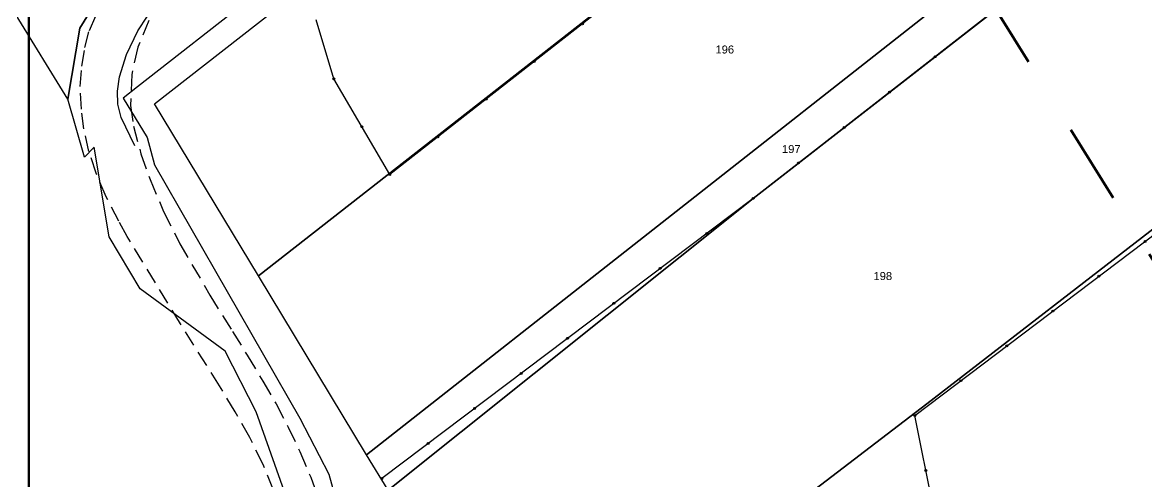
# Model space of a CAD drawing. Header units: metres. Extents: x 7542702 to 7555152, y 5804026 to 5815503.
# Drawn here: x 7544310.8 to 7544451.2, y 5807827.2 to 5807884.5 of the extents above; entities that cross this region are included whole.
import ezdxf

# ---------------------------------------------------------------- set-up
doc = ezdxf.new("R2010")
doc.units = ezdxf.units.M
for name, pattern in [('4001', [0]), ('4002', [2, 1, -1]), ('4003', [3, 2, -1])]:
    doc.linetypes.add(name, pattern=pattern)
doc.layers.add('!trafo', color=6, linetype='4002', lineweight=50)
for name, color, linetype in [('Drogi', 135, 'Continuous'), ('Dzialki', 165, 'Continuous'), ('Ogrodzenia', 184, 'Continuous'), ('Uz_Gaz', 54, 'Continuous')]:
    doc.layers.add(name, color=color, linetype=linetype)
doc.styles.get("Standard").update_dxf_attribs({"font": 'arial.ttf'})

# ---------------------------------------------------------------- blocks, each defined once
blk = doc.blocks.new('1281')
at = {"layer": 'Ogrodzenia', "color": 184, "linetype": 'Continuous'}
for radius in [0.24, 0.16, 0.08]:
    blk.add_circle((0, 0), radius, dxfattribs=at)

msp = doc.modelspace()

# ---------------------------------------------------------------- linework, layer by layer
at = {"layer": '!trafo', "ltscale": 10}
msp.add_lwpolyline([(7544082.13, 5808448.38), (7544167.59, 5808501.43), (7544481.87, 5807987.87), (7544782.88, 5807592.58), (7544936.53, 5807377.47), (7545050.37, 5807475.25), (7545086.68, 5807419.38), (7544929.65, 5807282.21), (7544686.61, 5807553.19), (7544696.16, 5807510.34), (7544647.98, 5807511.04), (7544607.69, 5807611.16), (7544447.06, 5807862.58)], close=True, dxfattribs=at)
at = {"layer": 'Defpoints', "color": 4, "lineweight": 70}
msp.add_lwpolyline([(7544311.6, 5808029.36), (7544704.11, 5808029.36), (7544704.11, 5807745.96), (7544311.6, 5807745.96)], close=True, dxfattribs=at)
at = {"layer": 'Drogi', "color": 8, "linetype": '4003'}
for p, q in [((7544319.18, 5807883.5), (7544320.29, 5807885.99)), ((7544326.62, 5807884.75), (7544325.23, 5807881.38)), ((7544318.63, 5807881.37), (7544319.18, 5807883.5)), ((7544318.23, 5807879.02), (7544318.63, 5807881.37)), ((7544325.23, 5807881.38), (7544324.46, 5807878)), ((7544318.04, 5807876.5), (7544318.23, 5807879.02)), ((7544324.46, 5807878), (7544324.3, 5807874.11)), ((7544318.19, 5807873.66), (7544318.04, 5807876.5)), ((7544324.3, 5807874.11), (7544324.67, 5807871.54)), ((7544318.48, 5807871.19), (7544318.19, 5807873.66)), ((7544319.13, 5807868.37), (7544318.48, 5807871.19)), ((7544324.67, 5807871.54), (7544325.62, 5807868.1)), ((7544320.01, 5807865.67), (7544319.13, 5807868.37)), ((7544325.62, 5807868.1), (7544326.76, 5807864.89)), ((7544321.28, 5807862.72), (7544320.01, 5807865.67)), ((7544326.76, 5807864.89), (7544328.44, 5807860.89)), ((7544322.86, 5807859.66), (7544321.28, 5807862.72)), ((7544328.44, 5807860.89), (7544330.48, 5807856.86)), ((7544323.91, 5807857.77), (7544322.86, 5807859.66)), ((7544330.55, 5807846.86), (7544323.91, 5807857.77)), ((7544330.48, 5807856.86), (7544334.22, 5807850.44)), ((7544334.22, 5807850.44), (7544337.07, 5807845.88)), ((7544335.44, 5807839.1), (7544330.55, 5807846.86)), ((7544337.07, 5807845.88), (7544338.89, 5807842.93)), ((7544338.89, 5807842.93), (7544340.84, 5807839.7)), ((7544337.39, 5807835.87), (7544335.44, 5807839.1)), ((7544340.84, 5807839.7), (7544342.5, 5807836.84)), ((7544342.5, 5807836.84), (7544344.02, 5807833.95)), ((7544339.2, 5807832.67), (7544337.39, 5807835.87)), ((7544344.02, 5807833.95), (7544345.45, 5807830.89)), ((7544340.87, 5807829.28), (7544339.2, 5807832.67)), ((7544345.45, 5807830.89), (7544346.83, 5807827.71)), ((7544342.18, 5807826.09), (7544340.87, 5807829.28)), ((7544346.83, 5807827.71), (7544347.96, 5807824.59))]:
    msp.add_line(p, q, dxfattribs=at)
at = {"layer": 'Dzialki'}
for p, q in [((7544441.16, 5807931.71), (7544340.31, 5807852.84)), ((7544340.31, 5807852.84), (7544441.16, 5807931.71)), ((7544353.81, 5807830.51), (7544456.63, 5807911.3)), ((7544456.63, 5807911.3), (7544353.81, 5807830.51)), ((7544402.09, 5807862.52), (7544459.65, 5807907.31)), ((7544459.65, 5807907.31), (7544402.09, 5807862.52)), ((7544349.31, 5807895.31), (7544325.2, 5807876.46)), ((7544323.6, 5807892.96), (7544318, 5807883.79)), ((7544318, 5807883.79), (7544323.6, 5807892.96)), ((7544327.32, 5807874.33), (7544349.88, 5807891.97)), ((7544316.48, 5807874.89), (7544310.04, 5807885.38)), ((7544318, 5807883.79), (7544316.48, 5807874.89)), ((7544316.48, 5807874.89), (7544318, 5807883.79)), ((7544479.89, 5807880.21), (7544423.8, 5807836.86)), ((7544423.8, 5807836.86), (7544479.89, 5807880.21)), ((7544325.2, 5807876.46), (7544323.4, 5807875.05)), ((7544318.55, 5807867.65), (7544316.48, 5807874.89)), ((7544323.4, 5807875.05), (7544326.38, 5807870.13)), ((7544340.31, 5807852.84), (7544327.32, 5807874.33)), ((7544326.38, 5807870.13), (7544327.33, 5807866.72)), ((7544319.78, 5807868.9), (7544318.55, 5807867.65)), ((7544321.65, 5807857.73), (7544319.78, 5807868.9)), ((7544327.33, 5807866.72), (7544345.48, 5807835.06)), ((7544356.5, 5807826.06), (7544402.09, 5807862.52)), ((7544402.09, 5807862.52), (7544356.5, 5807826.06)), ((7544325.52, 5807851.21), (7544321.65, 5807857.73)), ((7544353.81, 5807830.51), (7544340.31, 5807852.84)), ((7544336.13, 5807843.42), (7544325.52, 5807851.21)), ((7544340, 5807835.88), (7544336.13, 5807843.42)), ((7544423.8, 5807836.86), (7544373.25, 5807798.32)), ((7544373.25, 5807798.32), (7544423.8, 5807836.86)), ((7544347.66, 5807814.24), (7544340, 5807835.88)), ((7544345.48, 5807835.06), (7544349.08, 5807828.06)), ((7544356.5, 5807826.06), (7544353.81, 5807830.51)), ((7544349.08, 5807828.06), (7544352, 5807817.79))]:
    msp.add_line(p, q, dxfattribs=at)
at = {"layer": 'Ogrodzenia', "color": 184, "linetype": '4001'}
for p, q in [((7544440.94, 5807931.38, 123.48), (7544356.69, 5807865.51, 120.96)), ((7544458.89, 5807906.75, 124.2), (7544402.09, 5807862.52, 123.28)), ((7544349.7, 5807877.44, 121.28), (7544347.52, 5807884.82, 121.68)), ((7544422.28, 5807835.4, 123.66), (7544479.79, 5807878.89, 124.34)), ((7544356.69, 5807865.51, 120.96), (7544349.7, 5807877.44, 121.28)), ((7544402.09, 5807862.52, 123.28), (7544355.7, 5807827.55, 123.19)), ((7544426.46, 5807814.84, 122.78), (7544422.28, 5807835.4, 123.66))]:
    msp.add_line(p, q, dxfattribs=at)
at = {"layer": 'Uz_Gaz', "color": 54, "linetype": '4001'}
for p, q in [((7544325.22, 5807883.42, 121.62), (7544326.45, 5807885.26, 121.67)), ((7544323.82, 5807880.47, 121.62), (7544325.22, 5807883.42, 121.62)), ((7544322.94, 5807877.68, 121.76), (7544323.82, 5807880.47, 121.62)), ((7544322.68, 5807875.92, 121.74), (7544322.94, 5807877.68, 121.76)), ((7544322.74, 5807874.29, 121.57), (7544322.68, 5807875.92, 121.74)), ((7544323.16, 5807872.61, 121.57), (7544322.74, 5807874.29, 121.57)), ((7544324.85, 5807869.09, 121.6), (7544323.16, 5807872.61, 121.57))]:
    msp.add_line(p, q, dxfattribs=at)

# ---------------------------------------------------------------- block references
at = {"layer": 'Ogrodzenia', "color": 184, "xscale": 0.5, "yscale": 0.5, "zscale": 0.5}
for p in [(7544380.76, 5807884.33), (7544374.74, 5807879.62), (7544424.81, 5807880.21), (7544349.7, 5807877.44), (7544349.7, 5807877.44), (7544419.13, 5807875.79), (7544368.73, 5807874.92), (7544353.2, 5807871.47), (7544413.45, 5807871.37), (7544362.71, 5807870.21), (7544407.77, 5807866.94), (7544356.69, 5807865.51), (7544356.69, 5807865.51), (7544402.09, 5807862.52), (7544402.09, 5807862.52), (7544396.29, 5807858.15), (7544451.04, 5807857.14), (7544390.49, 5807853.78), (7544445.28, 5807852.8), (7544384.69, 5807849.41), (7544439.53, 5807848.45), (7544378.89, 5807845.04), (7544433.78, 5807844.1), (7544373.1, 5807840.66), (7544428.03, 5807839.75), (7544367.3, 5807836.29), (7544422.28, 5807835.4), (7544422.28, 5807835.4), (7544361.5, 5807831.92), (7544355.7, 5807827.55), (7544423.67, 5807828.55)]:
    msp.add_blockref('1281', p, dxfattribs=at)

# ---------------------------------------------------------------- texts
at = {"layer": 'Dzialki'}
for s, p in [('196', (7544397.38, 5807880.61)), ('197', (7544405.69, 5807868.18)), ('198', (7544417.12, 5807852.32))]:
    msp.add_text(s, height=1, dxfattribs=at).set_placement(p)

doc.saveas('drawing.dxf')
